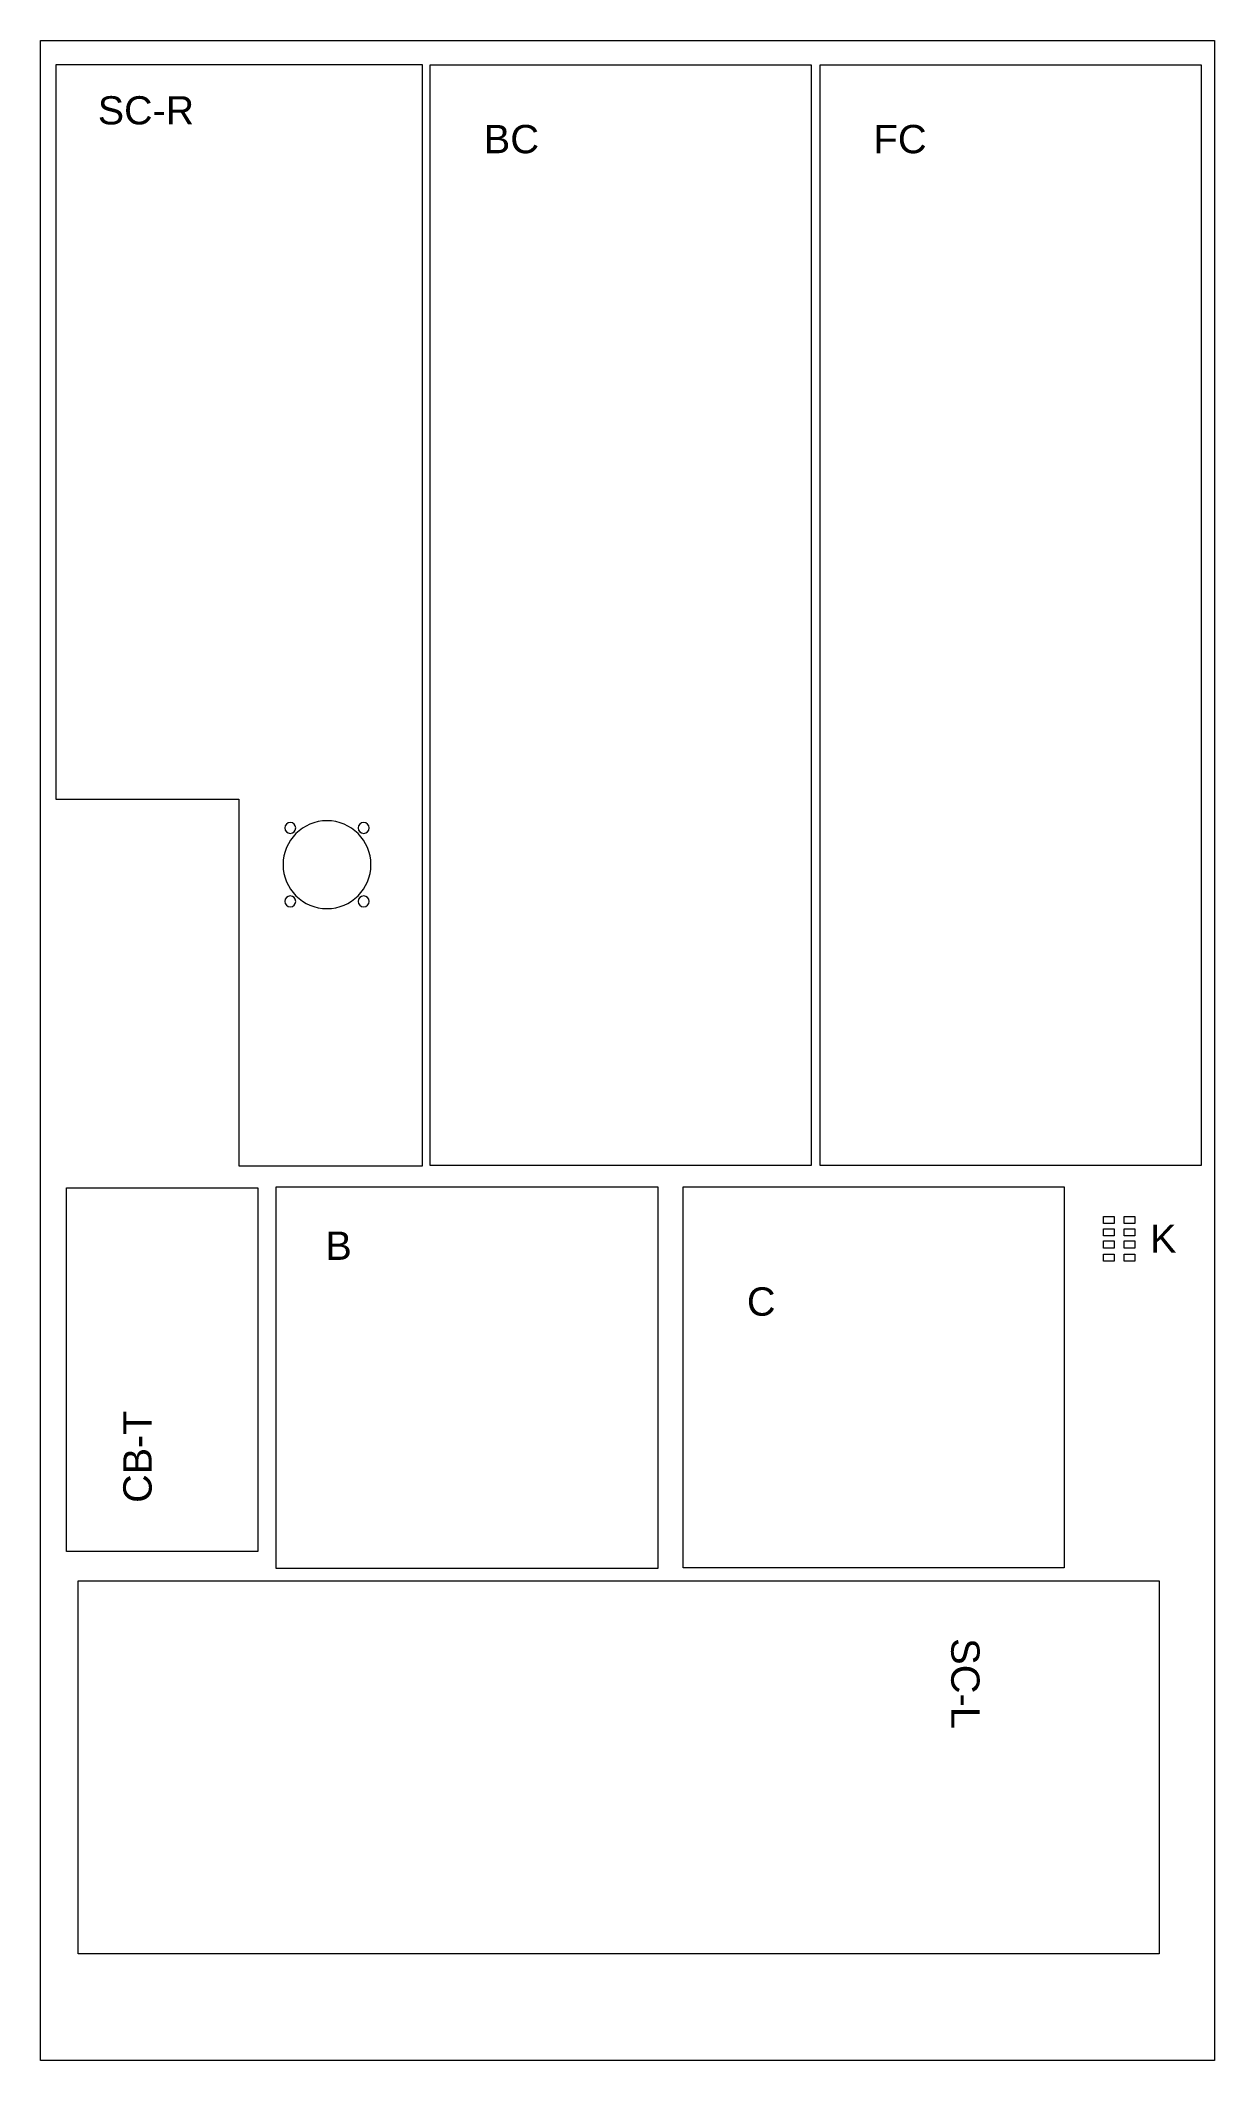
# Model space of a CAD drawing. Header units: inches. Extents: x 0 to 320, y -550 to 0.
import ezdxf

# ---------------------------------------------------------------- set-up
doc = ezdxf.new("R2010")
doc.units = ezdxf.units.IN
doc.header["$MEASUREMENT"] = 0
doc.layers.add('Layer 1', color=7, linetype='Continuous')

# ---------------------------------------------------------------- blocks, each defined once
blk = doc.blocks.new('block 3')
at = {"layer": 'Layer 1', "color": 175, "lineweight": 5, "true_color": 0x3953a4}
blk.add_lwpolyline([(175.3, -312.11), (279.02, -312.11), (279.02, -415.83), (175.3, -415.83), (175.3, -312.11)], dxfattribs=at)
blk = doc.blocks.new('block 2')
at = {"layer": 'Layer 1'}
blk.add_blockref('block 3', (0, 0), dxfattribs=at)
at = {"layer": 'Layer 1', "color": 18, "true_color": 0x010101, "insert": (192.68, -347.32), "char_height": 7.7293, "attachment_point": 7}
blk.add_mtext('\\fArial|b0|i0|c0|p34;\\W1;C', dxfattribs=at)
at = {"layer": 'Layer 1', "color": 250, "true_color": 0x231f20, "insert": (192.68, -347.32), "char_height": 7.7293, "attachment_point": 7}
blk.add_mtext('\\fArial|b0|i0|c0|p34;\\W1;C', dxfattribs=at)
blk = doc.blocks.new('block 4')
at = {"layer": 'Layer 1', "color": 175, "lineweight": 5, "true_color": 0x3953a4}
blk.add_lwpolyline([(212.61, -6.61), (316.34, -6.61), (316.34, -306.32), (212.61, -306.32), (212.61, -6.61)], dxfattribs=at)
at = {"layer": 'Layer 1', "color": 18, "true_color": 0x010101, "insert": (227.13, -30.83), "char_height": 7.7118, "attachment_point": 7}
blk.add_mtext('\\fArial|b0|i0|c0|p34;\\W1.00892;FC', dxfattribs=at)
at = {"layer": 'Layer 1', "color": 250, "true_color": 0x231f20, "insert": (227.13, -30.83), "char_height": 7.7118, "attachment_point": 7}
blk.add_mtext('\\fArial|b0|i0|c0|p34;\\W1.00892;FC', dxfattribs=at)
blk = doc.blocks.new('block 6')
at = {"layer": 'Layer 1', "color": 175, "lineweight": 5, "true_color": 0x3953a4}
blk.add_lwpolyline([(106.48, -6.61), (210.21, -6.61), (210.21, -306.32), (106.48, -306.32), (106.48, -6.61)], dxfattribs=at)
at = {"layer": 'Layer 1', "color": 18, "true_color": 0x010101, "insert": (121.01, -30.83), "char_height": 7.7117, "attachment_point": 7}
blk.add_mtext('\\fArial|b0|i0|c0|p34;\\W1.00893;BC', dxfattribs=at)
at = {"layer": 'Layer 1', "color": 250, "true_color": 0x231f20, "insert": (121.01, -30.83), "char_height": 7.7117, "attachment_point": 7}
blk.add_mtext('\\fArial|b0|i0|c0|p34;\\W1.00893;BC', dxfattribs=at)
blk = doc.blocks.new('block 5')
at = {"layer": 'Layer 1'}
blk.add_blockref('block 6', (0, 0), dxfattribs=at)
blk = doc.blocks.new('block 7')
at = {"layer": 'Layer 1', "color": 175, "lineweight": 5, "true_color": 0x3953a4}
blk.add_lwpolyline([(304.92, -520.98), (10.66, -520.98), (10.66, -419.42), (304.92, -419.42), (304.92, -520.98)], dxfattribs=at)
at = {"layer": 'Layer 1', "color": 18, "true_color": 0x010101, "insert": (248.19, -434.97), "char_height": 7.7123, "attachment_point": 7, "rotation": 270}
blk.add_mtext('\\fArial|b0|i0|c0|p34;\\W1.00925;SC-L', dxfattribs=at)
at = {"layer": 'Layer 1', "color": 250, "true_color": 0x231f20, "insert": (248.19, -434.97), "char_height": 7.7123, "attachment_point": 7, "rotation": 270}
blk.add_mtext('\\fArial|b0|i0|c0|p34;\\W1.00925;SC-L', dxfattribs=at)
blk = doc.blocks.new('block 8')
at = {"layer": 'Layer 1', "color": 175, "lineweight": 5, "true_color": 0x3953a4}
blk.add_lwpolyline([(59.58, -411.4), (7.47, -411.4), (7.47, -312.43), (59.58, -312.43), (59.58, -411.4)], dxfattribs=at)
at = {"layer": 'Layer 1', "color": 18, "true_color": 0x010101, "insert": (30.75, -398.16), "char_height": 7.7368, "attachment_point": 7, "rotation": 90}
blk.add_mtext('\\fArial|b0|i0|c0|p34;\\W0.996227;CB-T', dxfattribs=at)
at = {"layer": 'Layer 1', "color": 250, "true_color": 0x231f20, "insert": (30.75, -398.16), "char_height": 7.7368, "attachment_point": 7, "rotation": 90}
blk.add_mtext('\\fArial|b0|i0|c0|p34;\\W0.996227;CB-T', dxfattribs=at)
blk = doc.blocks.new('block 11')
at = {"layer": 'Layer 1', "color": 175, "lineweight": 5, "true_color": 0x3953a4}
blk.add_lwpolyline([(4.57, -6.61), (4.57, -206.54), (54.41, -206.54), (54.41, -306.36), (104.34, -306.36), (104.34, -6.61), (4.57, -6.61)], dxfattribs=at)
blk = doc.blocks.new('block 10')
at = {"layer": 'Layer 1', "color": 175, "lineweight": 5, "true_color": 0x3953a4}
blk.add_open_spline([(78.38, -212.45), (84.98, -212.45), (90.34, -217.81), (90.34, -224.42), (90.34, -231.02), (84.98, -236.38), (78.38, -236.38), (71.77, -236.38), (66.41, -231.02), (66.41, -224.42), (66.41, -217.81), (71.77, -212.45), (78.38, -212.45)], degree=3, knots=[0, 0, 0, 0, 1, 1, 1, 2, 2, 2, 3, 3, 3, 4, 4, 4, 4], dxfattribs=at)
at = {"layer": 'Layer 1', "color": 175, "lineweight": 20, "true_color": 0x3953a4}
for points in [[(68.36, -212.9), (69.18, -212.9), (69.85, -213.58), (69.85, -214.4), (69.85, -215.22), (69.18, -215.89), (68.36, -215.89), (67.54, -215.89), (66.86, -215.22), (66.86, -214.4), (66.89, -213.58), (67.54, -212.9), (68.36, -212.9)], [(88.37, -212.9), (89.19, -212.9), (89.86, -213.58), (89.86, -214.4), (89.86, -215.22), (89.19, -215.89), (88.37, -215.89), (87.55, -215.89), (86.87, -215.22), (86.87, -214.4), (86.87, -213.58), (87.55, -212.9), (88.37, -212.9)], [(68.36, -232.91), (69.18, -232.91), (69.85, -233.59), (69.85, -234.41), (69.85, -235.23), (69.18, -235.9), (68.36, -235.9), (67.54, -235.9), (66.86, -235.23), (66.86, -234.41), (66.86, -233.59), (67.54, -232.91), (68.36, -232.91)], [(88.37, -232.91), (89.19, -232.91), (89.86, -233.59), (89.86, -234.41), (89.86, -235.23), (89.19, -235.9), (88.37, -235.9), (87.55, -235.9), (86.87, -235.23), (86.87, -234.41), (86.87, -233.59), (87.55, -232.91), (88.37, -232.91)]]:
    blk.add_open_spline(points, degree=3, knots=[0, 0, 0, 0, 1, 1, 1, 2, 2, 2, 3, 3, 3, 4, 4, 4, 4], dxfattribs=at)
at = {"layer": 'Layer 1'}
blk.add_blockref('block 11', (0, 0), dxfattribs=at)
blk = doc.blocks.new('block 9')
at = {"layer": 'Layer 1'}
blk.add_blockref('block 10', (0, 0), dxfattribs=at)
at = {"layer": 'Layer 1', "color": 18, "true_color": 0x010101, "insert": (15.98, -22.98), "char_height": 7.6766, "attachment_point": 7}
blk.add_mtext('\\fArial|b0|i0|c0|p34;\\W1;SC-R', dxfattribs=at)
at = {"layer": 'Layer 1', "color": 250, "true_color": 0x231f20, "insert": (15.98, -22.98), "char_height": 7.6766, "attachment_point": 7}
blk.add_mtext('\\fArial|b0|i0|c0|p34;\\W1;SC-R', dxfattribs=at)
blk = doc.blocks.new('block 12')
at = {"layer": 'Layer 1', "color": 175, "lineweight": 5, "true_color": 0x3953a4}
blk.add_lwpolyline([(64.5, -312.08), (168.47, -312.08), (168.47, -416.06), (64.5, -416.06), (64.5, -312.08)], dxfattribs=at)
at = {"layer": 'Layer 1', "color": 18, "true_color": 0x010101, "insert": (77.92, -332.01), "char_height": 7.7283, "attachment_point": 7}
blk.add_mtext('\\fArial|b0|i0|c0|p34;\\W1;B', dxfattribs=at)

msp = doc.modelspace()

# ---------------------------------------------------------------- linework, layer by layer
at = {"layer": 'Layer 1', "lineweight": 0}
msp.add_lwpolyline([(0.35, 0), (320, 0), (320, -550), (0.35, -550), (0.35, 0)], dxfattribs=at)
at = {"layer": 'Layer 1', "color": 175, "lineweight": 9, "true_color": 0x3953a4}
for points in [[(289.75, -320.2), (292.65, -320.2), (292.65, -322.12), (289.75, -322.12), (289.75, -320.2)], [(289.75, -323.53), (292.65, -323.53), (292.65, -325.45), (289.75, -325.45), (289.75, -323.53)], [(295.39, -320.2), (298.3, -320.2), (298.3, -322.12), (295.39, -322.12), (295.39, -320.2)], [(295.39, -323.53), (298.3, -323.53), (298.3, -325.45), (295.39, -325.45), (295.39, -323.53)], [(289.75, -326.86), (292.65, -326.86), (292.65, -328.78), (289.75, -328.78), (289.75, -326.86)], [(295.39, -326.86), (298.3, -326.86), (298.3, -328.78), (295.39, -328.78), (295.39, -326.86)], [(289.75, -330.45), (292.65, -330.45), (292.65, -332.37), (289.75, -332.37), (289.75, -330.45)], [(295.39, -330.45), (298.3, -330.45), (298.3, -332.37), (295.39, -332.37), (295.39, -330.45)]]:
    msp.add_lwpolyline(points, dxfattribs=at)

# ---------------------------------------------------------------- block references
at = {"layer": 'Layer 1'}
for name in ['block 9', 'block 5', 'block 4', 'block 8', 'block 12', 'block 2', 'block 7']:
    msp.add_blockref(name, (0, 0), dxfattribs=at)

# ---------------------------------------------------------------- texts
at = {"layer": 'Layer 1', "color": 18, "true_color": 0x010101, "insert": (302.48, -330.06), "char_height": 7.6766, "attachment_point": 7}
msp.add_mtext('\\fArial|b0|i0|c0|p34;\\W1;K', dxfattribs=at)

doc.saveas('drawing.dxf')
